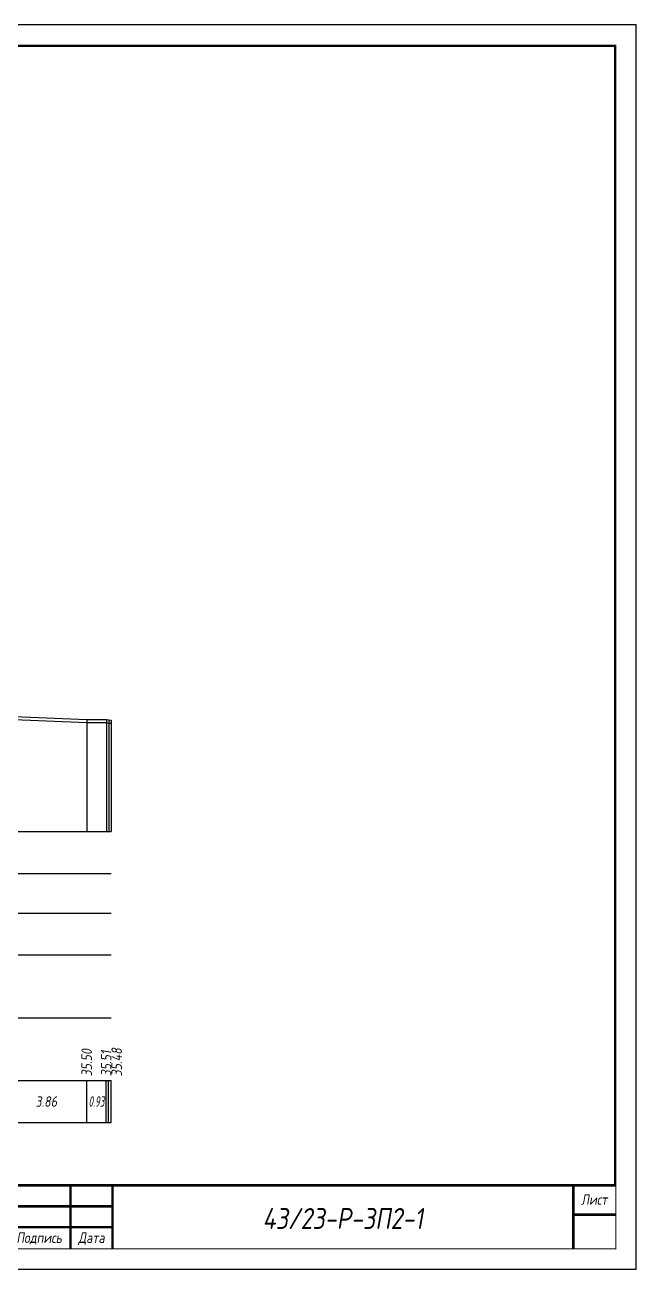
# Model space of a CAD drawing. Extents: x -717 to 1451, y -133302 to 233.
# Drawn here: x 244.1 to 389.9, y -91243.4 to -90946.4 of the extents above; entities that cross this region are included whole.
import ezdxf
from ezdxf.enums import TextEntityAlignment as Align

# ---------------------------------------------------------------- set-up
doc = ezdxf.new("R2010")
doc.units = 0
for name, color, linetype in [('Зарамочное оформление', 7, 'Continuous'), ('Код_510', 7, 'Continuous'), ('Таблица', 7, 'Continuous'), ('Черный поперечник', 3, 'Continuous')]:
    doc.layers.add(name, color=color, linetype=linetype)
doc.layers.add('Контур_2570', color=7, linetype='Continuous', true_color=0x80ff00)
doc.styles.add('М', font='romand.shx', dxfattribs={"width": 0.8, "oblique": 10, "height": 2.5})

# ---------------------------------------------------------------- blocks, each defined once
blk = doc.blocks.new('Штамп')
at = {"linetype": 'Continuous'}
blk.add_wipeout([(199.95, -411.25), (384.95, -411.25), (384.95, -426.25), (199.95, -426.25)], dxfattribs=at).dxf.layer = 'Зарамочное оформление'
at = {"layer": 'Зарамочное оформление', "linetype": 'Continuous', "lineweight": -3, "const_width": 0.6, "flags": 128}
for points in [[(199.95, -426.25), (199.95, -411.25), (384.95, -411.25)], [(209.95, -411.25), (209.95, -426.25)], [(219.95, -411.25), (219.95, -426.25)], [(229.95, -411.25), (229.95, -426.25)], [(239.95, -411.25), (239.95, -426.25)], [(254.95, -411.25), (254.95, -426.25)], [(264.95, -411.25), (264.95, -426.25)], [(374.95, -411.25), (374.95, -426.25)], [(199.95, -416.25), (264.95, -416.25)], [(374.95, -418.25), (384.95, -418.25)], [(199.95, -421.25), (264.95, -421.25)]]:
    blk.add_lwpolyline(points, dxfattribs=at)
at = {"linetype": 'Continuous', "insert": (319.95, -419.17), "char_height": 5, "width": 110, "attachment_point": 5, "style": 'М'}
blk.add_mtext('{\\Q10;\\W0.8;43/23-Р-ЗП2-1}', dxfattribs=at)
at = {"layer": 'Зарамочное оформление', "linetype": 'Continuous', "style": 'М', "oblique": 10}
for s, width, p in [('Лист', 0.8, (379.95, -414.66)), ('Изм.', 0.8, (204.95, -423.75)), ('Кол.уч.', 0.7, (214.95, -423.75)), ('Лист', 0.8, (224.95, -423.75)), ('N док.', 0.7, (235.28, -423.75)), ('Подпись', 0.8, (247.45, -423.75)), ('Дата', 0.8, (259.95, -423.75))]:
    blk.add_text(s, height=2.5, dxfattribs=dict(at, width=width)).set_placement(p, align=Align.MIDDLE_CENTER)
blk = doc.blocks.new('шифр')
blk.add_blockref('Штамп', (0, -90872))

msp = doc.modelspace()

# ---------------------------------------------------------------- linework, layer by layer
at = {"flags": 128}
msp.add_lwpolyline([(-30.054, -91243.421), (389.946, -91243.421), (389.946, -90946.421), (-30.054, -90946.421)], close=True, dxfattribs=at)
at = {"const_width": 0.6, "flags": 128}
msp.add_lwpolyline([(-10.054, -91238.421), (384.946, -91238.421), (384.946, -90951.421), (-10.054, -90951.421)], close=True, dxfattribs=at)
at = {"layer": 'Код_510'}
for p, q in [((258.805, -91208.421), (258.805, -91198.421)), ((263.47, -91208.421), (263.47, -91198.421)), ((264.022, -91208.421), (264.022, -91198.421)), ((264.609, -91208.421), (264.609, -91198.421))]:
    msp.add_line(p, q, dxfattribs=at)
at = {"layer": 'Контур_2570', "flags": 128}
msp.add_lwpolyline([(239.569, -91112.162), (258.859, -91112.974), (263.525, -91112.968), (264.076, -91113.086), (264.663, -91113.115)], dxfattribs=at)
at = {"layer": 'Таблица'}
for p, q in [((80, -91139), (264.663, -91139)), ((80, -91149), (264.663, -91149)), ((80, -91158.421), (264.663, -91158.421)), ((79.946, -91168.421), (264.609, -91168.421)), ((79.946, -91183.421), (264.609, -91183.421)), ((79.946, -91198.421), (264.609, -91198.421)), ((79.946, -91208.421), (264.609, -91208.421))]:
    msp.add_line(p, q, dxfattribs=at)
at = {"layer": 'Черный поперечник', "color": 7}
for p, q in [((258.859, -91112.224), (258.859, -91139)), ((263.525, -91112.218), (263.525, -91139)), ((264.076, -91112.336), (264.076, -91139)), ((264.663, -91112.365), (264.663, -91139))]:
    msp.add_line(p, q, dxfattribs=at)
at = {"layer": 'Черный поперечник', "flags": 128}
msp.add_lwpolyline([(239.569, -91111.412), (258.859, -91112.224), (263.525, -91112.218), (264.076, -91112.336), (264.663, -91112.365)], dxfattribs=at)

# ---------------------------------------------------------------- texts
at = {"linetype": 'Continuous', "style": 'М', "oblique": 10, "width": 0.8}
msp.add_text('298', height=2.5, dxfattribs=at).set_placement((380.312, -91234.509), align=Align.MIDDLE)
at = {"layer": 'Код_510', "style": 'М', "oblique": 10, "width": 0.8}
for s, p in [('35.50', (258.805, -91197.421)), ('35.48', (265.97, -91197.421)), ('35.51', (263.47, -91197.421))]:
    msp.add_text(s, height=2.5, rotation=90, dxfattribs=at).set_placement(p, align=Align.MIDDLE_LEFT)
at = {"layer": 'Код_510', "style": 'М', "oblique": 10}
for s, width, p in [('3.86', 0.8, (249.16, -91203.421)), ('0.93', 0.6, (261.138, -91203.421))]:
    msp.add_text(s, height=2.5, dxfattribs=dict(at, width=width)).set_placement(p, align=Align.MIDDLE_CENTER)

# ---------------------------------------------------------------- next in the draw order: block references
msp.add_blockref('шифр', (0, 59.829))

doc.saveas('drawing.dxf')
